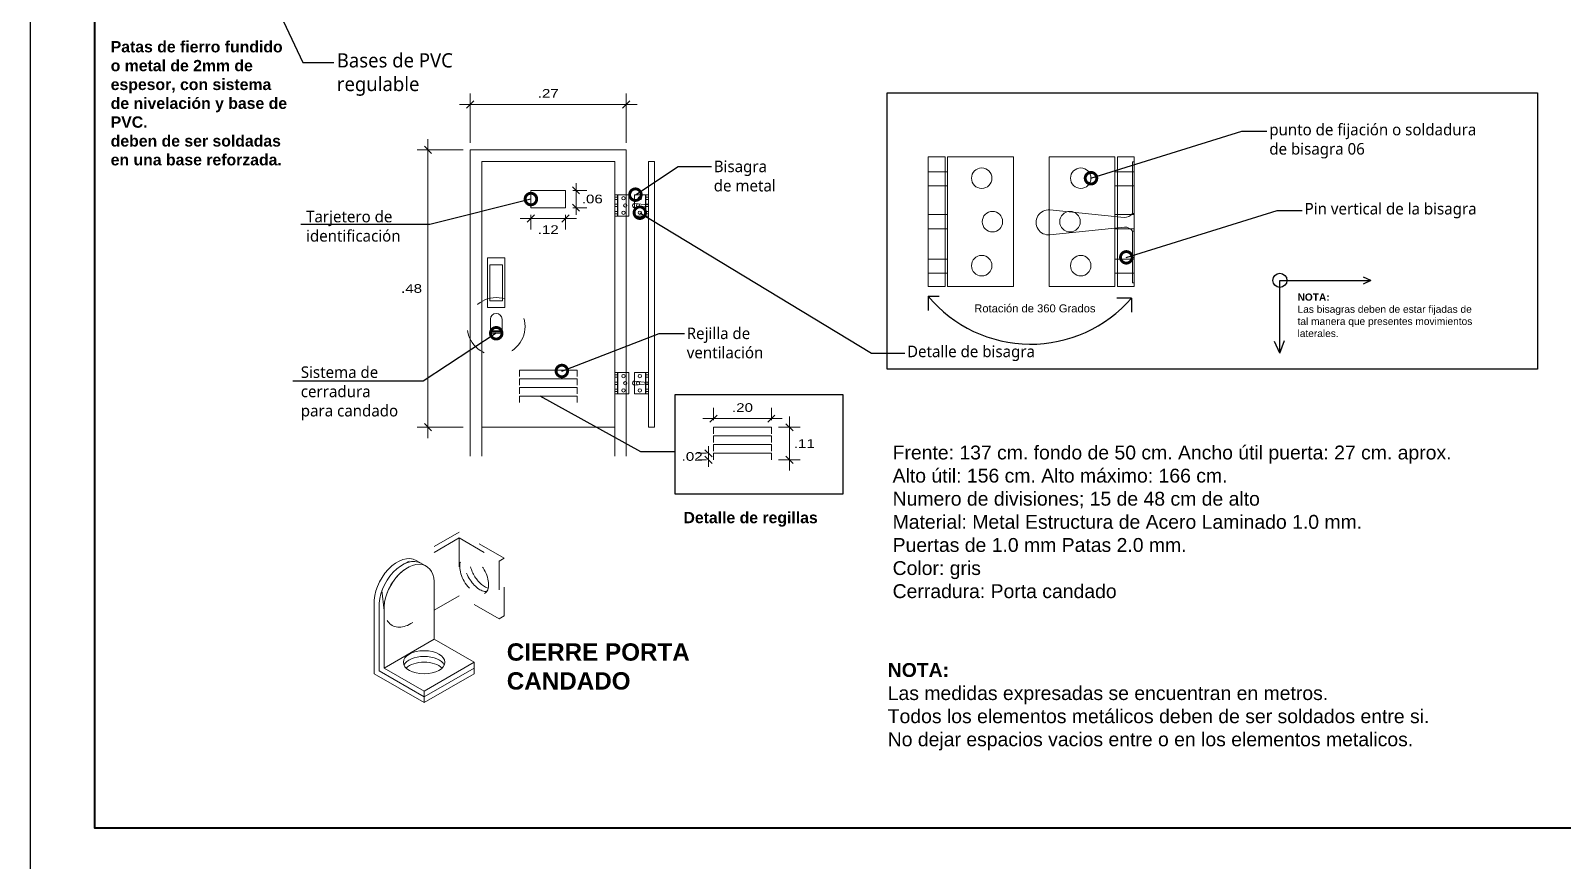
# Model space of a CAD drawing. Header units: inches. Extents: x 14.5 to 23.1, y -0.2 to 17.9.
# Drawn here: x 14.48 to 19.78, y 5.96 to 8.84 of the extents above; entities that cross this region are included whole.
import ezdxf
from ezdxf import colors
from ezdxf.entities.mleader import LeaderData, LeaderLine
from ezdxf.math import Vec2, Vec3

# ---------------------------------------------------------------- set-up
doc = ezdxf.new("R2010")
doc.units = ezdxf.units.IN
doc.header["$MEASUREMENT"] = 0
doc.linetypes.add('ACAD_ISO03W100', pattern=[30, 12, -18])
doc.linetypes.add('HIDDENX2', pattern=[19.05, 12.7, -6.35])
for name, color, linetype, lineweight in [('01', 9, 'Continuous', 5), ('02', 7, 'Continuous', 20), ('A_PROYECCIONES-02', 1, 'HIDDENX2', 13), ('Letras El', 7, 'Continuous', 5)]:
    doc.layers.add(name, color=color, linetype=linetype, lineweight=lineweight)
doc.styles.add('Santa Rosa 1 50', font='trebuc.ttf')
doc.styles.get("Standard").update_dxf_attribs({"font": 'arial.ttf'})
doc.styles.add('TM-DIM', font='GOTHIC.TTF', dxfattribs={"width": 1.3})
doc.dimstyles.new('TM-25-4', dxfattribs={"dimscale": 0.25, "dimtxt": 0.12, "dimasz": 0.1, "dimexe": 0.15, "dimexo": 0.1, "dimgap": 0.09, "dimtad": 2, "dimtih": 1, "dimtoh": 1, "dimzin": 4, "dimdsep": 46, "dimtxsty": 'TM-DIM', "dimblk": 'OBLIQUE', "dimcen": 0.05, "dimdle": 0.15, "dimclrd": 1, "dimclre": 1, "dimclrt": 7, "dimadec": 0, "dimazin": 0, "dimtfac": 1, "dimtix": 1, "dimtmove": 2, "dimatfit": 3, "dimldrblk": 'OBLIQUE', "dimfxl": 1, "dimtolj": 1, "dimtzin": 4, "dimlwd": 0, "dimlwe": 0, "dimarcsym": 0})

# ---------------------------------------------------------------- blocks, each defined once
blk = doc.blocks.new('_Oblique')
at = {"color": 0, "linetype": 'ByBlock', "lineweight": -2}
blk.add_line((-0.5, -0.5), (0.5, 0.5), dxfattribs=at)
blk = doc.blocks.new('*D31')
at = {"color": 1, "lineweight": 0, "transparency": 16777216}
for p, q in [((16.0026, 8.447), (16.0026, 8.6171)), ((16.5426, 8.447), (16.5426, 8.6171)), ((15.9651, 8.5796), (16.5801, 8.5796))]:
    blk.add_line(p, q, dxfattribs=at)
at = {"layer": 'Defpoints', "color": 0, "transparency": 16777216}
for p in [(16.5426, 8.5796), (16.0026, 8.422), (16.5426, 8.422)]:
    blk.add_point(p, dxfattribs=at)
at = {"color": 1, "lineweight": 0, "transparency": 16777216, "xscale": 0.025, "yscale": 0.025, "zscale": 0.025, "rotation": 180}
blk.add_blockref('_Oblique', (16.0026, 8.5796), dxfattribs=at)
at = {"color": 1, "lineweight": 0, "transparency": 16777216, "xscale": 0.025, "yscale": 0.025, "zscale": 0.025}
blk.add_blockref('_Oblique', (16.5426, 8.5796), dxfattribs=at)
at = {"color": 7, "transparency": 16777216, "insert": (16.2726, 8.6179), "char_height": 0.03, "attachment_point": 5, "style": 'TM-DIM'}
blk.add_mtext('\\A1;.27', dxfattribs=at)
blk = doc.blocks.new('*D32')
at = {"color": 1, "lineweight": 0, "transparency": 16777216}
for p, q in [((15.8563, 8.4595), (15.8563, 7.4245)), ((15.9776, 8.422), (15.8188, 8.422)), ((15.9776, 7.462), (15.8188, 7.462))]:
    blk.add_line(p, q, dxfattribs=at)
at = {"layer": 'Defpoints', "color": 0, "transparency": 16777216}
for p in [(16.0026, 8.422), (15.8563, 7.462), (16.0026, 7.462)]:
    blk.add_point(p, dxfattribs=at)
at = {"color": 1, "lineweight": 0, "transparency": 16777216, "xscale": 0.025, "yscale": 0.025, "zscale": 0.025}
for p, rotation in [((15.8563, 8.422), 90), ((15.8563, 7.462), 270)]:
    blk.add_blockref('_Oblique', p, dxfattribs=dict(at, rotation=rotation))
at = {"color": 7, "transparency": 16777216, "insert": (15.7996, 7.942), "char_height": 0.03, "attachment_point": 5, "style": 'TM-DIM'}
blk.add_mtext('\\A1;.48', dxfattribs=at)
blk = doc.blocks.new('_DotSmall')
at = {"color": 0, "linetype": 'ByBlock', "const_width": 0.5}
blk.add_lwpolyline([(-0.0625, 0, 1), (0.0625, 0, 1)], format="xyb", close=True, dxfattribs=at)
blk = doc.blocks.new('*D73')
at = {"color": 1, "lineweight": 0, "transparency": 16777216}
for p, q in [((17.1073, 7.4992), (17.1073, 7.3118)), ((17.0698, 7.4617), (17.1448, 7.4617)), ((17.0698, 7.3493), (17.1448, 7.3493))]:
    blk.add_line(p, q, dxfattribs=at)
at = {"layer": 'Defpoints', "color": 0, "transparency": 16777216}
for p in [(17.0448, 7.4617), (17.0448, 7.3493), (17.1073, 7.3493)]:
    blk.add_point(p, dxfattribs=at)
at = {"color": 1, "lineweight": 0, "transparency": 16777216, "xscale": 0.025, "yscale": 0.025, "zscale": 0.025}
for p, rotation in [((17.1073, 7.4617), 90), ((17.1073, 7.3493), 270)]:
    blk.add_blockref('_Oblique', p, dxfattribs=dict(at, rotation=rotation))
at = {"color": 7, "transparency": 16777216, "insert": (17.1588, 7.4055), "char_height": 0.03, "attachment_point": 5, "style": 'TM-DIM'}
blk.add_mtext('\\A1;.11', dxfattribs=at)
blk = doc.blocks.new('*D74')
at = {"color": 1, "lineweight": 0, "transparency": 16777216}
for p, q in [((16.8198, 7.3717), (16.7898, 7.3717)), ((16.8273, 7.3717), (16.8273, 7.3967)), ((16.8273, 7.3717), (16.8273, 7.3493)), ((16.8198, 7.3493), (16.7898, 7.3493)), ((16.8273, 7.3493), (16.8273, 7.3243))]:
    blk.add_line(p, q, dxfattribs=at)
at = {"layer": 'Defpoints', "color": 0, "transparency": 16777216}
for p in [(16.8448, 7.3717), (16.8273, 7.3493), (16.8448, 7.3493)]:
    blk.add_point(p, dxfattribs=at)
at = {"color": 1, "lineweight": 0, "transparency": 16777216, "xscale": 0.025, "yscale": 0.025, "zscale": 0.025}
for p, rotation in [((16.8273, 7.3717), 270), ((16.8273, 7.3493), 90)]:
    blk.add_blockref('_Oblique', p, dxfattribs=dict(at, rotation=rotation))
at = {"color": 7, "transparency": 16777216, "insert": (16.7706, 7.3605), "char_height": 0.03, "attachment_point": 5, "style": 'TM-DIM'}
blk.add_mtext('\\A1;.02', dxfattribs=at)
blk = doc.blocks.new('*D75')
at = {"color": 1, "lineweight": 0, "transparency": 16777216}
for p, q in [((16.8448, 7.4867), (16.8448, 7.5291)), ((17.0448, 7.4867), (17.0448, 7.5291)), ((16.8073, 7.4916), (17.0823, 7.4916))]:
    blk.add_line(p, q, dxfattribs=at)
at = {"layer": 'Defpoints', "color": 0, "transparency": 16777216}
for p in [(17.0448, 7.4916), (16.8448, 7.4617), (17.0448, 7.4617)]:
    blk.add_point(p, dxfattribs=at)
at = {"color": 1, "lineweight": 0, "transparency": 16777216, "xscale": 0.025, "yscale": 0.025, "zscale": 0.025, "rotation": 180}
blk.add_blockref('_Oblique', (16.8448, 7.4916), dxfattribs=at)
at = {"color": 1, "lineweight": 0, "transparency": 16777216, "xscale": 0.025, "yscale": 0.025, "zscale": 0.025}
blk.add_blockref('_Oblique', (17.0448, 7.4916), dxfattribs=at)
at = {"color": 7, "transparency": 16777216, "insert": (16.9448, 7.5298), "char_height": 0.03, "attachment_point": 5, "style": 'TM-DIM'}
blk.add_mtext('\\A1;.20', dxfattribs=at)
blk = doc.blocks.new('*D84')
at = {"color": 1, "lineweight": 0, "transparency": 16777216}
for p, q in [((16.1751, 8.1843), (16.3701, 8.1843)), ((16.2126, 8.197), (16.2126, 8.1468)), ((16.3326, 8.197), (16.3326, 8.1468))]:
    blk.add_line(p, q, dxfattribs=at)
at = {"layer": 'Defpoints', "color": 0, "transparency": 16777216}
for p in [(16.2126, 8.222), (16.3326, 8.222), (16.3326, 8.1843)]:
    blk.add_point(p, dxfattribs=at)
at = {"color": 1, "lineweight": 0, "transparency": 16777216, "xscale": 0.025, "yscale": 0.025, "zscale": 0.025, "rotation": 180}
blk.add_blockref('_Oblique', (16.2126, 8.1843), dxfattribs=at)
at = {"color": 1, "lineweight": 0, "transparency": 16777216, "xscale": 0.025, "yscale": 0.025, "zscale": 0.025}
blk.add_blockref('_Oblique', (16.3326, 8.1843), dxfattribs=at)
at = {"color": 7, "transparency": 16777216, "insert": (16.2726, 8.1461), "char_height": 0.03, "attachment_point": 5, "style": 'TM-DIM'}
blk.add_mtext('\\A1;.12', dxfattribs=at)
blk = doc.blocks.new('*D85')
at = {"color": 1, "lineweight": 0, "transparency": 16777216}
for p, q in [((16.3576, 8.282), (16.4062, 8.282)), ((16.3687, 8.282), (16.3687, 8.307)), ((16.3687, 8.222), (16.3687, 8.282)), ((16.3576, 8.222), (16.4062, 8.222)), ((16.3687, 8.222), (16.3687, 8.197))]:
    blk.add_line(p, q, dxfattribs=at)
at = {"layer": 'Defpoints', "color": 0, "transparency": 16777216}
for p in [(16.3326, 8.282), (16.3687, 8.282), (16.3326, 8.222)]:
    blk.add_point(p, dxfattribs=at)
at = {"color": 1, "lineweight": 0, "transparency": 16777216, "xscale": 0.025, "yscale": 0.025, "zscale": 0.025}
for p, rotation in [((16.3687, 8.282), 270), ((16.3687, 8.222), 90)]:
    blk.add_blockref('_Oblique', p, dxfattribs=dict(at, rotation=rotation))
at = {"color": 7, "transparency": 16777216, "insert": (16.4251, 8.252), "char_height": 0.03, "attachment_point": 5, "style": 'TM-DIM'}
blk.add_mtext('\\A1;.06', dxfattribs=at)

msp = doc.modelspace()

# ---------------------------------------------------------------- linework, layer by layer
for p, q in [((18.8048, 7.7184), (18.8048, 7.9705)), ((18.8048, 7.9705), (19.119, 7.9705)), ((19.119, 7.9705), (19.0934, 7.9573)), ((19.119, 7.9705), (19.0942, 7.9816)), ((17.5879, 7.9153), (17.5879, 7.8664)), ((17.5879, 7.9153), (17.6253, 7.9153)), ((18.2912, 7.9089), (18.2401, 7.9089)), ((18.2912, 7.9089), (18.2912, 7.8601)), ((18.8048, 7.7184), (18.786, 7.7589)), ((18.8048, 7.7184), (18.821, 7.7627)), ((16.2434, 7.5706), (16.5922, 7.3783)), ((16.5922, 7.3783), (16.7113, 7.3783))]:
    msp.add_line(p, q)
at = {"color": 5, "lineweight": 40}
msp.add_lwpolyline([(14.7032, 11.6325), (22.8592, 11.6325), (22.8592, 6.0732), (14.7032, 6.0732)], close=True, dxfattribs=at)
for points in [[(17.446, 8.6202), (19.6964, 8.6202), (19.6964, 7.6629), (17.446, 7.6629)], [(16.7113, 7.5747), (17.2919, 7.5747), (17.2919, 7.2299), (16.7113, 7.2299)]]:
    msp.add_lwpolyline(points, close=True)
msp.add_circle((18.8048, 7.9705), 0.0244)
msp.add_arc((17.9423, 8.2109), 0.4615, 219.8288, 319.127)
at = {"layer": '01'}
for p, q in [((16.0426, 7.462), (16.5026, 7.462)), ((15.8157, 7.001), (15.8503, 6.981)), ((15.6699, 6.8483), (15.6699, 6.6483)), ((15.7045, 6.6283), (15.8777, 6.7283)), ((15.6699, 6.6483), (15.6699, 6.6283)), ((15.6699, 6.6283), (15.6699, 6.6083))]:
    msp.add_line(p, q, dxfattribs=at)
for points in [[(16.0426, 7.362), (16.0426, 8.382), (16.5026, 8.382), (16.5026, 7.362)], [(16.0726, 7.836), (16.0726, 7.796), (16.1126, 7.796), (16.1126, 7.836)], [(16.1726, 7.6371), (16.1726, 7.6594), (16.3726, 7.6594), (16.3726, 7.6371)], [(16.1726, 7.6071), (16.1726, 7.6294), (16.3726, 7.6294), (16.3726, 7.6071)], [(16.1726, 7.5771), (16.1726, 7.5994), (16.3726, 7.5994), (16.3726, 7.5771)], [(16.1726, 7.5471), (16.1726, 7.5694), (16.3726, 7.5694), (16.3726, 7.5471)], [(16.8448, 7.4393), (16.8448, 7.4617), (17.0448, 7.4617), (17.0448, 7.4393)], [(16.8448, 7.4093), (16.8448, 7.4317), (17.0448, 7.4317), (17.0448, 7.4093)], [(16.8448, 7.3793), (16.8448, 7.4017), (17.0448, 7.4017), (17.0448, 7.3793)], [(16.8448, 7.3493), (16.8448, 7.3717), (17.0448, 7.3717), (17.0448, 7.3493)], [(15.8777, 6.7283), (15.8777, 6.914)], [(15.6699, 6.6483), (15.6699, 6.8483)], [(15.6872, 6.6183), (15.6872, 6.8383)], [(15.7045, 6.6283), (15.7045, 6.8283)], [(16.0163, 6.6483), (15.8777, 6.7283)], [(15.7045, 6.6283), (15.8431, 6.5483)], [(15.8431, 6.5083), (15.6699, 6.6083)], [(15.8431, 6.5283), (15.6872, 6.6183)]]:
    msp.add_lwpolyline(points, dxfattribs=at)
for points in [[(17.5879, 7.9491), (17.646, 7.9491), (17.646, 8.398), (17.5879, 8.398)], [(17.6549, 7.9491), (17.8823, 7.9491), (17.8823, 8.398), (17.6549, 8.398)], [(18.2334, 7.9491), (18.006, 7.9491), (18.006, 8.398), (18.2334, 8.398)], [(18.3004, 7.9491), (18.2423, 7.9491), (18.2423, 8.398), (18.3004, 8.398)], [(18.3004, 8.3811), (18.3004, 8.2016), (18.2948, 8.2016), (18.2948, 8.3811)], [(17.6546, 8.2977), (17.5879, 8.2977), (17.5879, 8.3466), (17.6546, 8.3466)], [(18.2337, 8.2977), (18.3004, 8.2977), (18.3004, 8.3466), (18.2337, 8.3466)], [(16.2126, 8.222), (16.3326, 8.222), (16.3326, 8.282), (16.2126, 8.282)], [(16.5026, 8.1928), (16.5122, 8.1928), (16.5122, 8.2668), (16.5026, 8.2668)], [(16.5136, 8.2503), (16.5026, 8.2503), (16.5026, 8.2583), (16.5136, 8.2583)], [(16.5136, 8.2258), (16.5026, 8.2258), (16.5026, 8.2338), (16.5136, 8.2338)], [(16.5136, 8.1928), (16.5511, 8.1928), (16.5511, 8.2668), (16.5136, 8.2668)], [(16.609, 8.1928), (16.5715, 8.1928), (16.5715, 8.2668), (16.609, 8.2668)], [(16.609, 8.2258), (16.6201, 8.2258), (16.6201, 8.2338), (16.609, 8.2338)], [(16.6091, 8.2503), (16.6201, 8.2503), (16.6201, 8.2583), (16.6091, 8.2583)], [(16.6201, 8.1928), (16.6105, 8.1928), (16.6105, 8.2668), (16.6201, 8.2668)], [(16.6201, 8.264), (16.6201, 8.2344), (16.6191, 8.2344), (16.6191, 8.264)], [(16.6201, 8.2245), (16.6201, 8.1949), (16.6191, 8.1949), (16.6191, 8.2245)], [(16.5136, 8.2004), (16.5026, 8.2004), (16.5026, 8.2084), (16.5136, 8.2084)], [(16.609, 8.2004), (16.6201, 8.2004), (16.6201, 8.2084), (16.609, 8.2084)], [(17.6549, 8.1491), (17.5878, 8.1491), (17.5878, 8.198), (17.6549, 8.198)], [(18.2334, 8.1491), (18.3005, 8.1491), (18.3005, 8.198), (18.2334, 8.198)], [(18.3004, 8.1413), (18.3004, 7.9618), (18.2948, 7.9618), (18.2948, 8.1413)], [(16.0626, 7.876), (16.1226, 7.876), (16.1226, 8.048), (16.0626, 8.048)], [(16.0706, 7.9), (16.1146, 7.9), (16.1146, 8.024), (16.0706, 8.024)], [(17.6549, 7.995), (17.5879, 7.995), (17.5879, 8.0438), (17.6549, 8.0438)], [(18.2334, 7.995), (18.3004, 7.995), (18.3004, 8.0438), (18.2334, 8.0438)], [(16.0726, 7.792), (16.1126, 7.792), (16.1126, 7.796), (16.0726, 7.796)], [(16.0726, 7.788), (16.1126, 7.788), (16.1126, 7.792), (16.0726, 7.792)], [(16.5026, 7.6511), (16.5122, 7.6511), (16.5122, 7.5771), (16.5026, 7.5771)], [(16.5136, 7.6436), (16.5026, 7.6436), (16.5026, 7.6355), (16.5136, 7.6355)], [(16.5136, 7.6511), (16.5511, 7.6511), (16.5511, 7.5771), (16.5136, 7.5771)], [(16.609, 7.6511), (16.5715, 7.6511), (16.5715, 7.5771), (16.609, 7.5771)], [(16.609, 7.6436), (16.6201, 7.6436), (16.6201, 7.6355), (16.609, 7.6355)], [(16.6201, 7.6511), (16.6105, 7.6511), (16.6105, 7.5771), (16.6201, 7.5771)], [(16.6201, 7.6194), (16.6201, 7.649), (16.6191, 7.649), (16.6191, 7.6194)], [(16.5136, 7.6182), (16.5026, 7.6182), (16.5026, 7.6101), (16.5136, 7.6101)], [(16.5136, 7.5937), (16.5026, 7.5937), (16.5026, 7.5856), (16.5136, 7.5856)], [(16.609, 7.6182), (16.6201, 7.6182), (16.6201, 7.6101), (16.609, 7.6101)], [(16.6091, 7.5937), (16.6201, 7.5937), (16.6201, 7.5856), (16.6091, 7.5856)], [(16.6201, 7.5799), (16.6201, 7.6095), (16.6191, 7.6095), (16.6191, 7.5799)], [(15.8431, 6.5483), (16.0163, 6.6483), (16.0163, 6.6283), (15.8431, 6.5283)], [(15.8431, 6.5283), (16.0163, 6.6283), (16.0163, 6.6083), (15.8431, 6.5083)]]:
    msp.add_lwpolyline(points, close=True, dxfattribs=at)
for points in [[(16.6191, 8.2344, -0.253417), (16.6144, 8.2322), (16.5719, 8.2365, 1.101637), (16.572, 8.2223), (16.6145, 8.2267, -0.238425), (16.6191, 8.2245)], [(18.2948, 8.2016, -0.253417), (18.2662, 8.1884), (18.0084, 8.2144, 1.101637), (18.0089, 8.1279), (18.2664, 8.155, -0.238425), (18.2948, 8.1413)], [(16.6191, 7.6095, 0.253417), (16.6144, 7.6117), (16.5719, 7.6074, -1.101637), (16.572, 7.6217), (16.6145, 7.6172, 0.238425), (16.6191, 7.6194)]]:
    msp.add_lwpolyline(points, format="xyb", dxfattribs=at)
for centre, radius in [((17.7728, 8.3241), 0.0354), ((18.1155, 8.3241), 0.0354), ((16.5331, 8.2546), 0.00584), ((16.5392, 8.2298), 0.00584), ((16.5835, 8.2298), 0.00584), ((16.5896, 8.2546), 0.00584), ((16.5331, 8.2047), 0.00584), ((16.5896, 8.2047), 0.00584), ((17.8099, 8.1736), 0.0354), ((18.0784, 8.1736), 0.0354), ((17.7728, 8.0213), 0.0354), ((18.1155, 8.0213), 0.0354), ((16.5331, 7.6392), 0.00584), ((16.5896, 7.6392), 0.00584), ((16.5331, 7.5893), 0.00584), ((16.5392, 7.6141), 0.00584), ((16.5835, 7.6141), 0.00584), ((16.5896, 7.5893), 0.00584)]:
    msp.add_circle(centre, radius, dxfattribs=at)
msp.add_arc((16.0926, 7.836), 0.02, 0, 180, dxfattribs=at)
for centre, major_axis, ratio, start_param, end_param in [((15.7565, 6.8983), (0.0592, 0.1026), 0.61872, 6.283185, 8.678976), ((15.7738, 6.8883), (0.0592, 0.1026), 0.61872, 6.283185, 8.678976), ((15.7911, 6.8783), (0.0592, 0.1026), 0.61872, 5.389043, 8.678976), ((15.8431, 6.6283), (0.072, 0), 0.555556, 6.535866, 9.172098), ((15.8431, 6.6083), (0.072, 0), 0.555556, 6.806784, 8.901179)]:
    msp.add_ellipse(centre, major_axis=major_axis, ratio=ratio, start_param=start_param, end_param=end_param, dxfattribs=at)
msp.add_ellipse((15.8431, 6.6483), major_axis=(0.072, 0), ratio=0.555556, dxfattribs=at)
at = {"layer": '02'}
msp.add_lwpolyline([(16.5426, 7.362), (16.5426, 8.422), (16.0026, 8.422), (16.0026, 7.362)], dxfattribs=at)
msp.add_lwpolyline([(16.6401, 8.382), (16.6201, 8.382), (16.6201, 7.462), (16.6401, 7.462)], close=True, dxfattribs=at)
at = {"layer": 'A_PROYECCIONES-02', "ltscale": 0.005}
for p, q in [((15.9643, 7.0786), (15.9643, 6.8786)), ((15.7046, 6.8278), (15.6971, 6.8971))]:
    msp.add_line(p, q, dxfattribs=at)
for points in [[(15.9643, 7.0986), (15.7738, 6.9886)], [(15.9643, 7.0786), (15.7911, 6.9786)], [(16.1202, 7.0086), (15.9643, 7.0986)], [(15.9643, 7.0786), (16.1029, 6.9986)], [(15.9643, 6.8786), (15.8035, 6.7858)], [(16.1029, 6.7986), (15.9643, 6.8786)]]:
    msp.add_lwpolyline(points, dxfattribs=at)
msp.add_lwpolyline([(16.1029, 6.9986), (16.1029, 6.7986), (16.1202, 6.8086), (16.1202, 7.0086)], close=True, dxfattribs=at)
msp.add_circle((16.0926, 7.8109), 0.1, dxfattribs=at)
at = {"layer": 'A_PROYECCIONES-02', "ltscale": 0.005, "extrusion": (0, 0, -1)}
msp.add_ellipse((16.0163, 6.9486), major_axis=(0.036, -0.0624), ratio=0.555556, dxfattribs=at)
for centre, major_axis, ratio, start_param, end_param in [((16.0336, 6.9586), (0.036, -0.0624), 0.555556, 6.535866, 9.172098), ((16.0509, 6.9686), (0.036, -0.0624), 0.555556, 6.806784, 8.901179), ((15.7911, 6.8786), (-0.0592, -0.1026), 0.61872, 5.389043, 8.678976)]:
    msp.add_ellipse(centre, major_axis=major_axis, ratio=ratio, start_param=start_param, end_param=end_param, dxfattribs=at)
at = {"layer": 'Defpoints', "color": 6, "linetype": 'ACAD_ISO03W100'}
msp.add_lwpolyline([(14.4812, 11.8545), (23.0812, 11.8545), (23.0812, 5.8512), (14.4812, 5.8512)], close=True, dxfattribs=at)

# ---------------------------------------------------------------- texts
at = {"attachment_point": 1}
for s, width, gutter_width, insert, char_height in [('{\\fArial|b1|i0|c0|p34;Patas de fierro fundido o metal de 2mm de espesor, con sistema de nivelación y base de PVC.\\Pdeben de ser soldadas en una base reforzada.}', 0.619362, 0.652, (14.7583, 8.7989), 0.0391176), ('{\\fArial|b1|i0|c0|p34;NOTA:\\P}Las bisagras deben de estar fijadas de tal manera que presentes movimientos laterales.', 0.647868, 0.4189, (18.8658, 7.9251), 0.025134), ('Frente: 137 cm. fondo de 50 cm. Ancho útil puerta: 27 cm. aprox.  \\PAlto útil: 156 cm. Alto máximo: 166 cm.\\PNumero de divisiones; 15 de 48 cm de alto\\PMaterial: Metal Estructura de Acero Laminado 1.0 mm. \\PPuertas de 1.0 mm Patas 2.0 mm.\\PColor: gris\\PCerradura: Porta candado', 2.421182, 0.2731, (17.4645, 7.3984), 0.048), ('{\\fArial|b1|i0|c0|p34;Detalle de regillas}', 0.619362, 0.652, (16.7406, 7.1687), 0.039118), ('{\\fArial|b1|i0|c0|p34;CIERRE PORTA CANDADO}', 0.95, 1, (16.1291, 6.7137), 0.06), ('{\\fArial|b1|i0|c0|p34;NOTA:\\P}Las medidas expresadas se encuentran en metros.\\PTodos los elementos metálicos deben de ser soldados entre si.\\PNo dejar espacios vacios entre o en los elementos metalicos.', 1.875382, 0.8, (17.4475, 6.6454), 0.048)]:
    msp.add_mtext_dynamic_manual_height_columns(s, width=width, gutter_width=gutter_width, heights=[0], dxfattribs=dict(at, insert=insert, char_height=char_height))
at = {"insert": (17.747, 7.8873), "char_height": 0.027711, "attachment_point": 1}
msp.add_mtext('Rotación de 360 Grados', dxfattribs=at)

# ---------------------------------------------------------------- dimensions: what is measured, and where the dimension line sits
dim = msp.add_linear_dim(base=(16.5426, 8.5796), p1=(16.0026, 8.422), p2=(16.5426, 8.422), text='.27', dimstyle='TM-25-4')
dim.commit()
dim.dimension.update_dxf_attribs({"geometry": '*D31', "text_midpoint": (16.2726, 8.6179)})
dim = msp.add_linear_dim(base=(15.8563, 7.462), p1=(16.0026, 8.422), p2=(16.0026, 7.462), angle=90, text='.48', dimstyle='TM-25-4')
dim.commit()
dim.dimension.update_dxf_attribs({"geometry": '*D32', "text_midpoint": (15.7996, 7.942)})
for base, p1, p2, picture, middle in [((16.3687, 8.282), (16.3326, 8.222), (16.3326, 8.282), '*D85', (16.4251, 8.252)), ((17.1073, 7.3493), (17.0448, 7.4617), (17.0448, 7.3493), '*D73', (17.1588, 7.4055)), ((16.8273, 7.3493), (16.8448, 7.3717), (16.8448, 7.3493), '*D74', (16.7706, 7.3605))]:
    dim = msp.add_linear_dim(base=base, p1=p1, p2=p2, angle=90, dimstyle='TM-25-4')
    dim.commit()
    dim.dimension.update_dxf_attribs({"geometry": picture, "text_midpoint": middle})
for base, p1, p2, picture, middle in [((16.3326, 8.1843), (16.2126, 8.222), (16.3326, 8.222), '*D84', (16.2726, 8.1461)), ((17.0448, 7.4916), (16.8448, 7.4617), (17.0448, 7.4617), '*D75', (16.9448, 7.5298))]:
    dim = msp.add_linear_dim(base=base, p1=p1, p2=p2, dimstyle='TM-25-4')
    dim.commit()
    dim.dimension.update_dxf_attribs({"geometry": picture, "text_midpoint": middle})

# ---------------------------------------------------------------- leaders
at = {"layer": 'Letras El'}
ml = msp.add_multileader_mtext('Standard', dxfattribs=at)
ml.set_content('Bases de PVC \\Pregulable', color=256, style='Santa Rosa 1 50')
ml.set_leader_properties()
ml.set_arrow_properties(name='DOTSMALL')
ml.build(insert=Vec2(0, 0))
ml.multileader.update_dxf_attribs({"text_right_attachment_type": 6, "dogleg_length": 0.109, "arrow_head_size": 0.0984})
ctx = ml.context
ctx.base_point, ctx.char_height, ctx.arrow_head_size, ctx.landing_gap_size, ctx.plane_origin = Vec3(15.531, 8.7253), 0.049177, 0.0984, 0.00984, Vec3(16.5453, 10.234)
ctx.right_attachment = 6
notes = []
notes.append((ctx, [(1, (1, 1, 0), (15.4238, 8.7253), (1, 0), 0.1072, [(0, [(15.1311, 9.3419)], 0, [])])]))
ctx.mtext.insert, ctx.mtext.flow_direction = Vec3(15.5409, 8.7568), 5
ml = msp.add_multileader_mtext('Standard', dxfattribs=at)
ml.set_content('punto de fijación o soldadura de bisagra 06', color=256, style='Santa Rosa 1 50')
ml.set_leader_properties()
ml.set_arrow_properties(name='DOTSMALL')
ml.build(insert=Vec2(0, 0))
ml.multileader.update_dxf_attribs({"text_right_attachment_type": 6, "dogleg_length": 0.109, "arrow_head_size": 0.08})
ctx = ml.context
ctx.base_point, ctx.char_height, ctx.arrow_head_size, ctx.landing_gap_size, ctx.plane_origin = Vec3(18.7601, 8.4868), 0.04, 0.08, 0.008, Vec3(21.416, 9.3318)
ctx.right_attachment = 6
notes.append((ctx, [(1, (1, 1, 0), (18.6729, 8.4868), (1, 0), 0.0872, [(0, [(18.151, 8.3241)], 0, [])])]))
ctx.mtext.insert, ctx.mtext.width, ctx.mtext.flow_direction = Vec3(18.7681, 8.5125), 0.732674, 5
ml = msp.add_multileader_mtext('Standard', dxfattribs=at)
ml.set_content('Bisagra\\Pde metal', color=256, style='Santa Rosa 1 50')
ml.set_leader_properties()
ml.set_arrow_properties(name='DOTSMALL')
ml.build(insert=Vec2(0, 0))
ml.multileader.update_dxf_attribs({"text_right_attachment_type": 6, "dogleg_length": 0.109, "arrow_head_size": 0.08})
ctx = ml.context
ctx.base_point, ctx.char_height, ctx.arrow_head_size, ctx.landing_gap_size, ctx.plane_origin = Vec3(16.8374, 8.3648), 0.04, 0.08, 0.008, Vec3(18.7009, 8.7347)
ctx.right_attachment = 6
notes.append((ctx, [(1, (1, 1, 0), (16.7226, 8.3648), (1, 0), 0.1148, [(0, [(16.5743, 8.2671)], 0, [])])]))
ctx.mtext.insert, ctx.mtext.flow_direction = Vec3(16.8454, 8.385), 5
ml = msp.add_multileader_mtext('Standard', dxfattribs=at)
ml.set_content('Tarjetero de\\Pidentificación', color=256, style='Santa Rosa 1 50')
ml.set_leader_properties()
ml.set_arrow_properties(name='DOTSMALL')
ml.build(insert=Vec2(0, 0))
ml.multileader.update_dxf_attribs({"text_right_attachment_type": 6, "dogleg_length": 0.109, "arrow_head_size": 0.08})
ctx = ml.context
ctx.base_point, ctx.char_height, ctx.arrow_head_size, ctx.landing_gap_size, ctx.plane_origin = Vec3(15.4264, 8.191), 0.04, 0.08, 0.008, Vec3(18.1197, 9.0573)
ctx.right_attachment = 6
notes.append((ctx, [(0, (1, 1, 0), (15.8633, 8.1633), (-1, 0), 0.0872, [(0, [(16.2126, 8.252)], 0, [])])]))
ctx.mtext.insert, ctx.mtext.flow_direction = Vec3(15.4344, 8.2113), 5
ml = msp.add_multileader_mtext('Standard', dxfattribs=at)
ml.set_content('Detalle de bisagra', color=256, style='Santa Rosa 1 50')
ml.set_leader_properties()
ml.set_arrow_properties(name='DOTSMALL')
ml.build(insert=Vec2(0, 0))
ml.multileader.update_dxf_attribs({"text_right_attachment_type": 6, "dogleg_length": 0.109, "arrow_head_size": 0.08})
ctx = ml.context
ctx.base_point, ctx.char_height, ctx.arrow_head_size, ctx.landing_gap_size, ctx.plane_origin = Vec3(17.5064, 7.7187), 0.04, 0.08, 0.008, Vec3(19.3778, 8.1143)
ctx.right_attachment = 6
notes.append((ctx, [(1, (1, 1, 0), (17.3915, 7.7187), (1, 0), 0.1148, [(0, [(16.5896, 8.2047)], 0, [])])]))
ctx.mtext.insert, ctx.mtext.flow_direction = Vec3(17.5144, 7.7444), 5
ml = msp.add_multileader_mtext('Standard', dxfattribs=at)
ml.set_content('Pin vertical de la bisagra', color=256, style='Santa Rosa 1 50')
ml.set_leader_properties()
ml.set_arrow_properties(name='DOTSMALL')
ml.build(insert=Vec2(0, 0))
ml.multileader.update_dxf_attribs({"text_right_attachment_type": 6, "dogleg_length": 0.109, "arrow_head_size": 0.08})
ctx = ml.context
ctx.base_point, ctx.char_height, ctx.arrow_head_size, ctx.landing_gap_size, ctx.plane_origin = Vec3(18.8823, 8.2128), 0.04, 0.08, 0.008, Vec3(21.5383, 9.0579)
ctx.right_attachment = 6
notes.append((ctx, [(1, (1, 1, 0), (18.7951, 8.2128), (1, 0), 0.0872, [(0, [(18.2732, 8.0501)], 0, [])])]))
ctx.mtext.insert, ctx.mtext.width, ctx.mtext.flow_direction = Vec3(18.8903, 8.2385), 0.732674, 5
ml = msp.add_multileader_mtext('Standard', dxfattribs=at)
ml.set_content('Sistema de\\Pcerradura\\Ppara candado', color=256, style='Santa Rosa 1 50')
ml.set_leader_properties()
ml.set_arrow_properties(name='DOTSMALL')
ml.build(insert=Vec2(0, 0))
ml.multileader.update_dxf_attribs({"text_right_attachment_type": 6, "dogleg_length": 0.109, "arrow_head_size": 0.08})
ctx = ml.context
ctx.base_point, ctx.char_height, ctx.arrow_head_size, ctx.landing_gap_size, ctx.plane_origin = Vec3(15.4082, 7.647), 0.04, 0.08, 0.008, Vec3(18.0957, 8.5725)
ctx.right_attachment = 6
notes.append((ctx, [(0, (1, 1, 0), (15.8393, 7.6213), (-1, 0), 0.0872, [(0, [(16.0926, 7.7873)], 0, [])])]))
ctx.mtext.insert, ctx.mtext.flow_direction = Vec3(15.4162, 7.6726), 5
ml = msp.add_multileader_mtext('Standard', dxfattribs=at)
ml.set_content('Rejilla de\\Pventilación', color=256, style='Santa Rosa 1 50')
ml.set_leader_properties()
ml.set_arrow_properties(name='DOTSMALL')
ml.build(insert=Vec2(0, 0))
ml.multileader.update_dxf_attribs({"text_right_attachment_type": 6, "dogleg_length": 0.109, "arrow_head_size": 0.08})
ctx = ml.context
ctx.base_point, ctx.char_height, ctx.arrow_head_size, ctx.landing_gap_size, ctx.plane_origin = Vec3(16.7439, 7.7868), 0.04, 0.08, 0.008, Vec3(18.4464, 8.1243)
ctx.right_attachment = 6
notes.append((ctx, [(1, (1, 1, 0), (16.6567, 7.7868), (1, 0), 0.0872, [(0, [(16.3197, 7.6566)], 0, [])])]))
ctx.mtext.insert, ctx.mtext.flow_direction = Vec3(16.7519, 7.8071), 5
for ctx, leaders in notes:
    for number, flags, end, landing, length, lines in leaders:
        leader = LeaderData()
        leader.index, (leader.has_last_leader_line, leader.has_dogleg_vector, leader.attachment_direction) = number, flags
        leader.last_leader_point, leader.dogleg_vector, leader.dogleg_length = Vec3(end), Vec3(landing), length
        for number, points, colour, breaks in lines:
            line = LeaderLine()
            line.index, line.vertices, line.color, line.breaks = number, Vec3.list(points), colors.encode_raw_color(colour), breaks
            leader.lines.append(line)
        ctx.leaders.append(leader)

doc.saveas('drawing.dxf')
